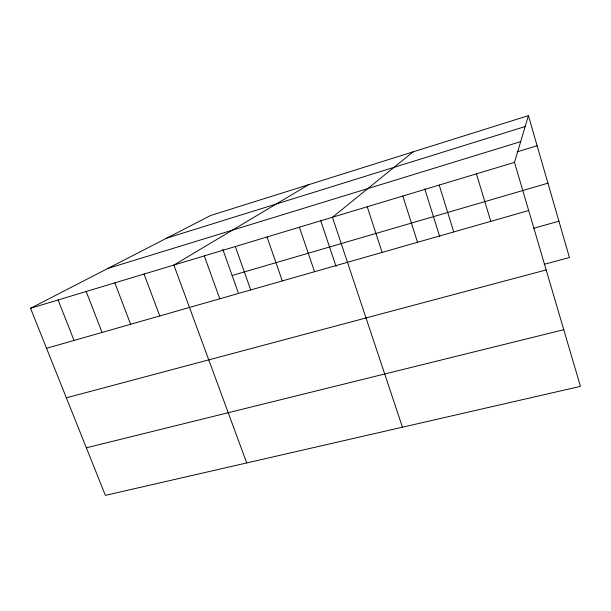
<?xml version="1.0" encoding="UTF-8"?>
<svg xmlns="http://www.w3.org/2000/svg" width="611" height="611" viewBox="0 0 611 611"><rect width="100%" height="100%" fill="white"/><g stroke="black" fill="none" stroke-linecap="round" stroke-linejoin="round"><path stroke-width="0.92" d="M514.5 162.366L528.416 115.632L210.68 215.477L30.55 308.272L105.39 495.368L580.45 386.358L514.5 162.366L30.55 308.272M413.135 151.856L332.445 217.256L402.45 427.204M308.624 184.705L173.868 265.059L246.707 462.939M166.803 238.084L525.17 126.53M107.948 268.405L520.679 141.63M517.12 151.834L537.122 145.746M232.119 275.485L547.945 183.178M46.558 348.293L528.683 210.528M533.708 228.247L558.928 221.19M544.248 264.296L569.437 257.536L528.416 115.632M66.37 397.814L546.173 269.925M86.365 447.81L563.77 329.696M58.098 299.963L74.038 340.442M86.189 291.493L102.06 332.437M114.837 282.855L130.624 324.273M144.059 274.049L159.761 315.948M204.288 255.894L219.792 298.794M222.74 249.235L238.183 292.455M235.334 246.531L250.731 289.95M267.03 236.976L282.313 280.93M299.39 227.216L314.55 271.719M320.569 220.258L336.058 266.373M367.242 206.762L382.119 252.412M402.817 196.039L417.534 242.284M424.729 188.837L439.76 236.763M439.202 185.072L453.752 231.936M476.42 173.852L490.793 221.358"/></g></svg>
